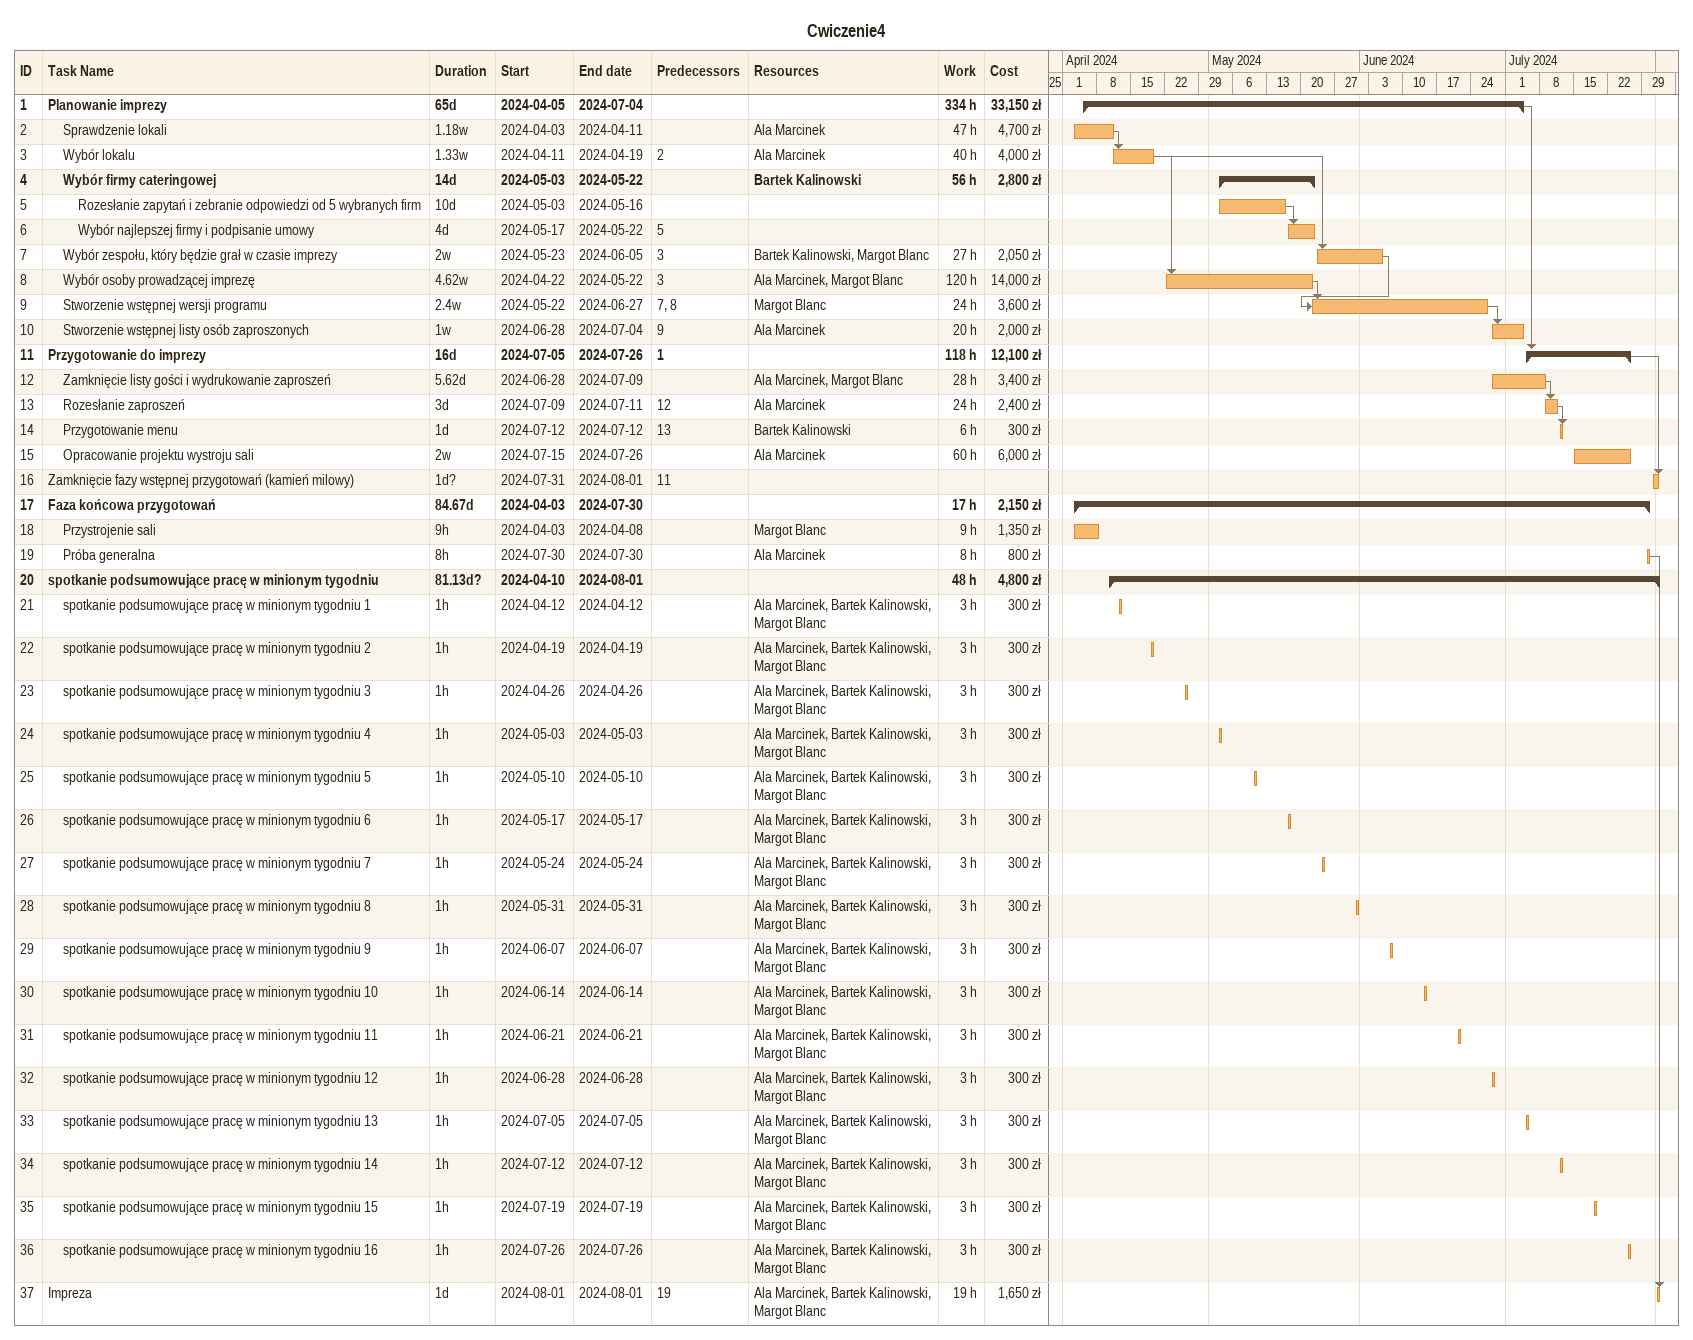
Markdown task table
Cwiczenie4

| ID | Level | Task | Duration | Start | Finish | Predecessors | Resources | Work (h) | Cost (zł) |
|---|---|---|---|---|---|---|---|---|---|
| 1 | 1 | **Planowanie imprezy** | 65d | 2024-04-05 | 2024-07-04 |  |  | 334 | 33150 |
| 2 | 2 | Sprawdzenie lokali | 1.18w | 2024-04-03 | 2024-04-11 |  | Ala Marcinek | 47 | 4700 |
| 3 | 2 | Wybór lokalu | 1.33w | 2024-04-11 | 2024-04-19 | 2 | Ala Marcinek | 40 | 4000 |
| 4 | 2 | **Wybór firmy cateringowej** | 14d | 2024-05-03 | 2024-05-22 |  | Bartek Kalinowski | 56 | 2800 |
| 5 | 3 | Rozesłanie zapytań i zebranie odpowiedzi od 5 wybranych firm | 10d | 2024-05-03 | 2024-05-16 |  |  |  |  |
| 6 | 3 | Wybór najlepszej firmy i podpisanie umowy | 4d | 2024-05-17 | 2024-05-22 | 5 |  |  |  |
| 7 | 2 | Wybór zespołu, który będzie grał w czasie imprezy | 2w | 2024-05-23 | 2024-06-05 | 3 | Bartek Kalinowski, Margot Blanc | 27 | 2050 |
| 8 | 2 | Wybór osoby prowadzącej imprezę | 4.62w | 2024-04-22 | 2024-05-22 | 3 | Ala Marcinek, Margot Blanc | 120 | 14000 |
| 9 | 2 | Stworzenie wstępnej wersji programu | 2.4w | 2024-05-22 | 2024-06-27 | 7, 8 | Margot Blanc | 24 | 3600 |
| 10 | 2 | Stworzenie wstępnej listy osób zaproszonych | 1w | 2024-06-28 | 2024-07-04 | 9 | Ala Marcinek | 20 | 2000 |
| 11 | 1 | **Przygotowanie do imprezy** | 16d | 2024-07-05 | 2024-07-26 | 1 |  | 118 | 12100 |
| 12 | 2 | Zamknięcie listy gości i wydrukowanie zaproszeń | 5.62d | 2024-06-28 | 2024-07-09 |  | Ala Marcinek, Margot Blanc | 28 | 3400 |
| 13 | 2 | Rozesłanie zaproszeń | 3d | 2024-07-09 | 2024-07-11 | 12 | Ala Marcinek | 24 | 2400 |
| 14 | 2 | Przygotowanie menu | 1d | 2024-07-12 | 2024-07-12 | 13 | Bartek Kalinowski | 6 | 300 |
| 15 | 2 | Opracowanie projektu wystroju sali | 2w | 2024-07-15 | 2024-07-26 |  | Ala Marcinek | 60 | 6000 |
| 16 | 1 | Zamknięcie fazy wstępnej przygotowań (kamień milowy) | 1d? | 2024-07-31 | 2024-08-01 | 11 |  |  |  |
| 17 | 1 | **Faza końcowa przygotowań** | 84.67d | 2024-04-03 | 2024-07-30 |  |  | 17 | 2150 |
| 18 | 2 | Przystrojenie sali | 9h | 2024-04-03 | 2024-04-08 |  | Margot Blanc | 9 | 1350 |
| 19 | 2 | Próba generalna | 8h | 2024-07-30 | 2024-07-30 |  | Ala Marcinek | 8 | 800 |
| 20 | 1 | **spotkanie podsumowujące pracę w minionym tygodniu** | 81.13d? | 2024-04-10 | 2024-08-01 |  |  | 48 | 4800 |
| 21 | 2 | spotkanie podsumowujące pracę w minionym tygodniu 1 | 1h | 2024-04-12 | 2024-04-12 |  | Ala Marcinek, Bartek Kalinowski, Margot Blanc | 3 | 300 |
| 22 | 2 | spotkanie podsumowujące pracę w minionym tygodniu 2 | 1h | 2024-04-19 | 2024-04-19 |  | Ala Marcinek, Bartek Kalinowski, Margot Blanc | 3 | 300 |
| 23 | 2 | spotkanie podsumowujące pracę w minionym tygodniu 3 | 1h | 2024-04-26 | 2024-04-26 |  | Ala Marcinek, Bartek Kalinowski, Margot Blanc | 3 | 300 |
| 24 | 2 | spotkanie podsumowujące pracę w minionym tygodniu 4 | 1h | 2024-05-03 | 2024-05-03 |  | Ala Marcinek, Bartek Kalinowski, Margot Blanc | 3 | 300 |
| 25 | 2 | spotkanie podsumowujące pracę w minionym tygodniu 5 | 1h | 2024-05-10 | 2024-05-10 |  | Ala Marcinek, Bartek Kalinowski, Margot Blanc | 3 | 300 |
| 26 | 2 | spotkanie podsumowujące pracę w minionym tygodniu 6 | 1h | 2024-05-17 | 2024-05-17 |  | Ala Marcinek, Bartek Kalinowski, Margot Blanc | 3 | 300 |
| 27 | 2 | spotkanie podsumowujące pracę w minionym tygodniu 7 | 1h | 2024-05-24 | 2024-05-24 |  | Ala Marcinek, Bartek Kalinowski, Margot Blanc | 3 | 300 |
| 28 | 2 | spotkanie podsumowujące pracę w minionym tygodniu 8 | 1h | 2024-05-31 | 2024-05-31 |  | Ala Marcinek, Bartek Kalinowski, Margot Blanc | 3 | 300 |
| 29 | 2 | spotkanie podsumowujące pracę w minionym tygodniu 9 | 1h | 2024-06-07 | 2024-06-07 |  | Ala Marcinek, Bartek Kalinowski, Margot Blanc | 3 | 300 |
| 30 | 2 | spotkanie podsumowujące pracę w minionym tygodniu 10 | 1h | 2024-06-14 | 2024-06-14 |  | Ala Marcinek, Bartek Kalinowski, Margot Blanc | 3 | 300 |
| 31 | 2 | spotkanie podsumowujące pracę w minionym tygodniu 11 | 1h | 2024-06-21 | 2024-06-21 |  | Ala Marcinek, Bartek Kalinowski, Margot Blanc | 3 | 300 |
| 32 | 2 | spotkanie podsumowujące pracę w minionym tygodniu 12 | 1h | 2024-06-28 | 2024-06-28 |  | Ala Marcinek, Bartek Kalinowski, Margot Blanc | 3 | 300 |
| 33 | 2 | spotkanie podsumowujące pracę w minionym tygodniu 13 | 1h | 2024-07-05 | 2024-07-05 |  | Ala Marcinek, Bartek Kalinowski, Margot Blanc | 3 | 300 |
| 34 | 2 | spotkanie podsumowujące pracę w minionym tygodniu 14 | 1h | 2024-07-12 | 2024-07-12 |  | Ala Marcinek, Bartek Kalinowski, Margot Blanc | 3 | 300 |
| 35 | 2 | spotkanie podsumowujące pracę w minionym tygodniu 15 | 1h | 2024-07-19 | 2024-07-19 |  | Ala Marcinek, Bartek Kalinowski, Margot Blanc | 3 | 300 |
| 36 | 2 | spotkanie podsumowujące pracę w minionym tygodniu 16 | 1h | 2024-07-26 | 2024-07-26 |  | Ala Marcinek, Bartek Kalinowski, Margot Blanc | 3 | 300 |
| 37 | 1 | Impreza | 1d | 2024-08-01 | 2024-08-01 | 19 | Ala Marcinek, Bartek Kalinowski, Margot Blanc | 19 | 1650 |
